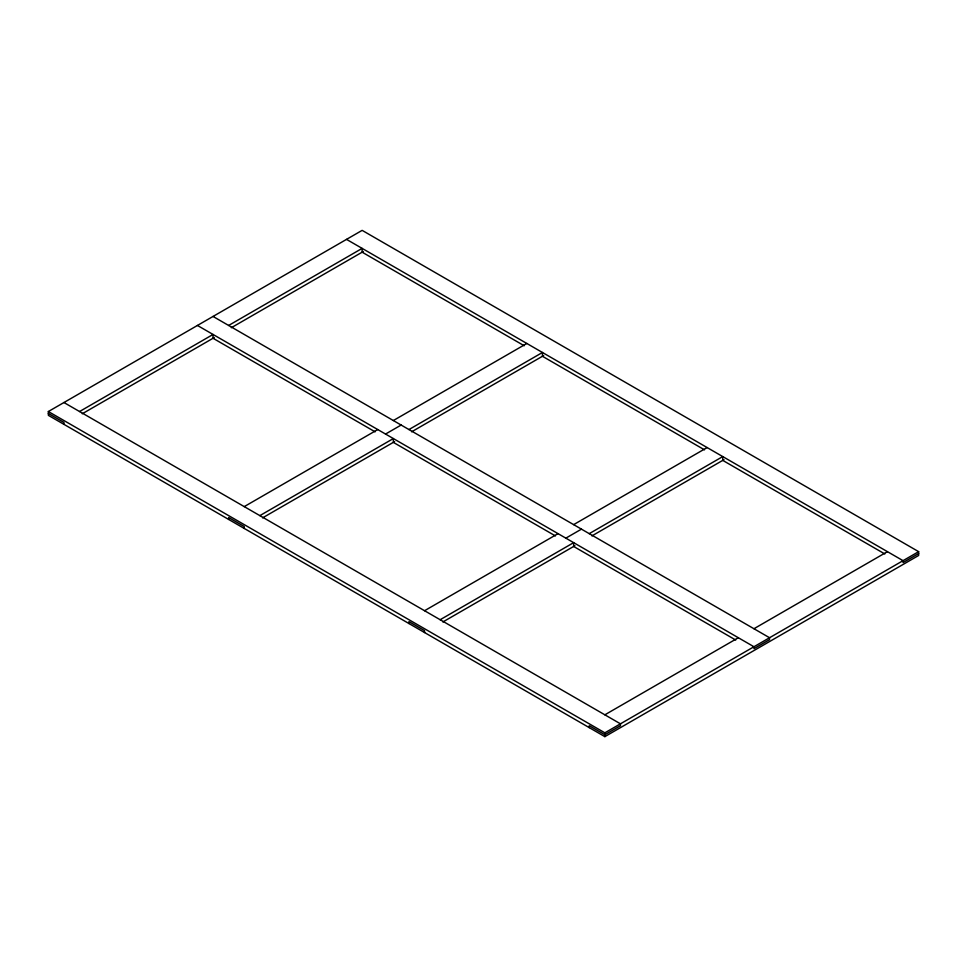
<?xml version="1.0" encoding="UTF-8"?>
<svg xmlns="http://www.w3.org/2000/svg" width="967" height="967" viewBox="0 0 967 967"><rect width="100%" height="100%" fill="white"/><g stroke="black" fill="none" stroke-linecap="round" stroke-linejoin="round"><path stroke-width="1.45" d="M48.35 411.531L362.142 230.364L918.65 551.661L918.65 555.469L604.858 736.636L48.35 415.339L48.35 411.531L604.858 732.829L918.65 551.661M79.56 411.531L213.042 334.461L213.042 338.269L375.136 431.85M228.647 325.456L362.142 248.386L362.142 252.182L524.223 345.763M82.255 413.779L214.311 337.531M231.306 327.728L363.362 251.48M244.252 506.623L377.746 429.553M393.351 420.536L526.846 343.466M385.543 434.05L401.148 425.045M259.857 515.629L393.351 438.559L393.351 442.366L555.433 535.936M408.956 429.553L542.439 352.484L542.439 356.279L704.532 449.86M262.565 517.877L394.609 441.629M411.616 431.814L543.659 355.578M424.561 610.721L558.044 533.651M573.649 524.634L707.143 447.564M565.852 538.148L581.457 529.142M440.154 619.726L573.649 542.656L573.649 546.464L735.73 640.033M589.254 533.651L722.748 456.581L722.748 460.377L884.829 553.958M442.862 621.974L574.918 545.726M591.913 535.911L723.969 459.676M604.858 714.818L738.353 637.736M753.958 628.731L887.44 551.661M918.65 553.559L903.045 562.576L903.045 560.667L346.537 239.381M213.042 316.451L769.551 637.736L769.551 639.646L753.958 648.652L753.958 646.754L197.449 325.456M63.955 402.526L620.463 723.824L620.463 725.721L604.858 734.727L589.254 725.721L589.254 727.619M48.35 413.441L63.955 422.446L63.955 424.344M604.858 732.829L604.858 736.636M424.561 632.539L424.561 630.641L408.956 621.624L408.956 623.534M244.252 528.441L244.252 526.544L228.647 517.526L228.647 519.436"/></g></svg>
